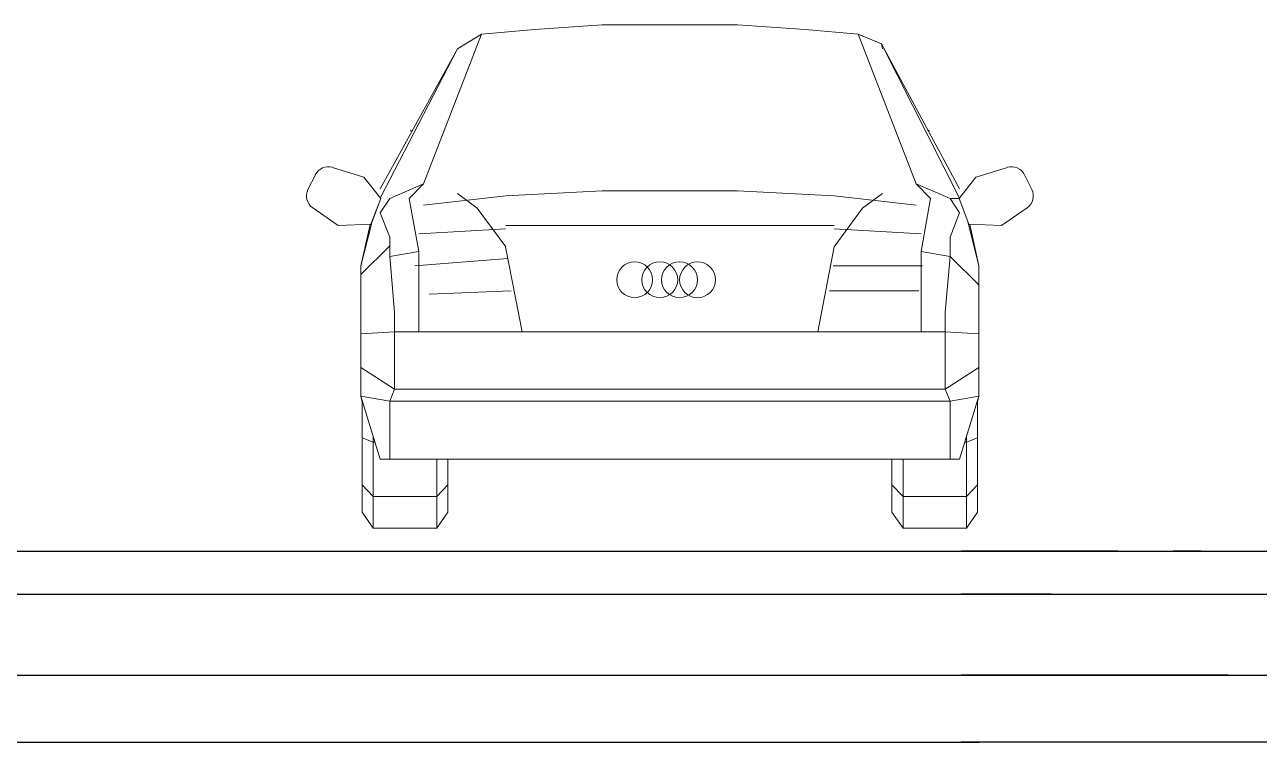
# Model space of a CAD drawing. Extents: x -1568 to -728, y -1287 to -990.
# Drawn here: x -1318.58 to -1295.65, y -1100.71 to -1087.37 of the extents above; entities that cross this region are included whole.
import ezdxf

# ---------------------------------------------------------------- set-up
doc = ezdxf.new("R2010")
doc.units = 0
doc.header["$LTSCALE"] = 5
doc.layers.get('0').update_dxf_attribs({"linetype": 'CONTINUOUS'})
doc.layers.add('车人', color=7, linetype='CONTINUOUS', lineweight=9)

# ---------------------------------------------------------------- blocks, each defined once
blk = doc.blocks.new('car')
at = {"layer": '车人', "color": 143}
for p, q in [((-0.8741, 2.2935), (-1.1435, 1.5984)), ((-0.9865, 2.2258), (-0.8747, 2.2935)), ((-0.8747, 2.2935), (-0.6279, 2.3156)), ((-0.314, 2.3381), (-0.6279, 2.3156)), ((-0.314, 2.3381), (0.314, 2.3381)), ((0.314, 2.3381), (0.6279, 2.3156)), ((0.8741, 2.2935), (0.6279, 2.3156)), ((0.9818, 2.2484), (0.8741, 2.2935)), ((0.8741, 2.2935), (1.1435, 1.5984)), ((0.9865, 2.2258), (0.9818, 2.2484)), ((1.3445, 1.533), (0.9818, 2.2484)), ((1.3451, 1.5758), (0.9818, 2.2484)), ((-1.3451, 1.5758), (-0.9865, 2.2258)), ((-1.3445, 1.533), (-0.9865, 2.2258)), ((-1.2014, 1.8483), (-1.2042, 1.8428)), ((1.2014, 1.8483), (1.2042, 1.8428)), ((-1.4206, 1.6299), (-1.5667, 1.6754)), ((1.4206, 1.6299), (1.5667, 1.6754)), ((-1.6462, 1.6413), (-1.6805, 1.5722)), ((-1.3427, 1.5312), (-1.4206, 1.6299)), ((1.3427, 1.5312), (1.4206, 1.6299)), ((1.6462, 1.6413), (1.6805, 1.5722)), ((-1.1435, 1.5984), (-1.3005, 1.5312)), ((-1.2107, 1.5312), (-1.1435, 1.5984)), ((-0.8943, 1.486), (-0.9865, 1.5532)), ((-0.7623, 1.5436), (-0.314, 1.5662)), ((0.314, 1.5662), (-0.314, 1.5662)), ((0.7623, 1.5436), (0.314, 1.5662)), ((0.8943, 1.486), (0.9865, 1.5532)), ((1.2107, 1.5312), (1.1435, 1.5984)), ((1.1435, 1.5984), (1.3005, 1.5312)), ((-1.3879, 1.4111), (-1.3427, 1.5312)), ((-1.3427, 1.5312), (-1.3873, 1.4111)), ((-1.3457, 1.4634), (-1.3005, 1.5312)), ((-1.1661, 1.2844), (-1.2107, 1.5312)), ((-1.1435, 1.499), (-0.7623, 1.5436)), ((1.1435, 1.499), (0.7623, 1.5436)), ((1.2107, 1.5312), (1.1661, 1.2844)), ((1.3451, 1.4634), (1.3005, 1.5312)), ((1.3427, 1.5312), (1.3005, 1.5312)), ((1.3427, 1.5312), (1.3873, 1.4111)), ((-1.6585, 1.4878), (-1.5395, 1.4057)), ((-1.3457, 1.4634), (-1.3005, 1.3516)), ((-0.7623, 1.3064), (-0.8943, 1.486)), ((0.7623, 1.3064), (0.8943, 1.486)), ((1.3005, 1.3516), (1.3451, 1.4634)), ((1.6585, 1.4878), (1.5395, 1.4057)), ((-1.3873, 1.4111), (-1.5395, 1.4057)), ((-1.3831, 1.4236), (-1.4355, 1.2172)), ((-1.3921, 1.4105), (-1.4355, 1.2172)), ((-1.1661, 1.3673), (-0.7623, 1.3893)), ((-0.7623, 1.4058), (0.7623, 1.4058)), ((1.1661, 1.3673), (0.7623, 1.3893)), ((1.4349, 1.2172), (1.3826, 1.4236)), ((1.3873, 1.4111), (1.5395, 1.4057)), ((1.3921, 1.4105), (1.4349, 1.2172)), ((-1.3005, 1.3516), (-1.3005, 1.2618)), ((1.3005, 1.2618), (1.3005, 1.3516)), ((-1.3005, 1.3115), (-1.4355, 1.1771)), ((-1.3005, 1.2618), (-1.1661, 1.2844)), ((-1.3005, 1.2618), (-1.2785, 1.0032)), ((-1.1661, 1.2865), (-1.1661, 0.9118)), ((-0.6867, 0.9118), (-0.7629, 1.3064)), ((0.6861, 0.9118), (0.7623, 1.3064)), ((1.1661, 1.2865), (1.1661, 0.9118)), ((1.3005, 1.2618), (1.1661, 1.2844)), ((1.3005, 1.2618), (1.2779, 1.0032)), ((1.3005, 1.2618), (1.4355, 1.1274)), ((-1.4355, 1.2172), (-1.4355, 0.6119)), ((1.4349, 1.2172), (1.4349, 0.6119)), ((-1.2785, 0.6446), (-1.2785, 1.0032)), ((1.2779, 0.6446), (1.2779, 1.0032)), ((-1.4355, 0.9017), (-1.2785, 0.9118)), ((1.2779, 0.9118), (-1.2785, 0.9118)), ((1.2779, 0.9118), (1.4349, 0.9017)), ((-1.2785, 0.6446), (-1.4355, 0.7454)), ((1.4349, 0.7454), (1.2779, 0.6446)), ((-1.2785, 0.6446), (-1.3005, 0.5893)), ((-1.2785, 0.6446), (1.2779, 0.6446)), ((1.2779, 0.6446), (1.3005, 0.5893)), ((-1.3005, 0.5893), (-1.4355, 0.6119)), ((-1.4355, 0.6119), (-1.4283, 0.5869)), ((-1.4289, 0.5869), (-1.4355, 0.6119)), ((-1.4355, 0.6119), (-1.3457, 0.3199)), ((-1.4289, 0.0743), (-1.4289, 0.5905)), ((-1.3005, 0.5893), (-1.3005, 0.3199)), ((-1.3005, 0.5893), (1.3005, 0.5893)), ((1.3005, 0.5893), (1.4349, 0.6119)), ((1.3005, 0.3199), (1.3005, 0.5893)), ((1.4349, 0.6119), (1.3451, 0.3199)), ((1.4349, 0.6119), (1.4283, 0.5869)), ((1.4283, 0.5905), (1.4283, 0.0743)), ((1.4289, 0.5869), (1.4349, 0.6119)), ((-1.4289, 0.4186), (-1.3778, 0.3984)), ((-1.3778, 0), (-1.3778, 0.424)), ((1.3772, 0), (1.3772, 0.424)), ((1.3772, 0.3984), (1.4283, 0.4186)), ((-1.3695, 0.3984), (-1.3778, 0.3984)), ((1.3772, 0.3984), (1.3695, 0.3984)), ((-1.3457, 0.3199), (1.3451, 0.3199)), ((-1.0828, 0.3199), (-1.0828, 0)), ((-1.0317, 0.0743), (-1.0317, 0.3199)), ((1.0311, 0.0743), (1.0311, 0.3199)), ((1.0828, 0), (1.0828, 0.3199)), ((-1.4289, 0.2004), (-1.3778, 0.1457)), ((-1.0317, 0.2004), (-1.0828, 0.1457)), ((1.0311, 0.2004), (1.0828, 0.1457)), ((1.4283, 0.2004), (1.3772, 0.1457)), ((-1.0828, 0.1457), (-1.3778, 0.1457)), ((1.0828, 0.1457), (1.3772, 0.1457)), ((-1.4289, 0.0743), (-1.3778, 0)), ((-1.0828, 0), (-1.0317, 0.0743)), ((1.0828, 0), (1.0311, 0.0743)), ((1.3772, 0), (1.4283, 0.0743)), ((-1.3778, 0), (-1.0828, 0)), ((1.0828, 0), (1.3772, 0))]:
    blk.add_line(p, q, dxfattribs=at)
at = {"layer": '车人', "color": 143, "linetype": 'Continuous'}
for p, q in [((-1.1849, 1.2185), (-0.7532, 1.2516)), ((0.7578, 1.2185), (1.1729, 1.2185)), ((-1.1184, 1.086), (-0.7366, 1.1025)), ((0.7412, 1.1025), (1.1563, 1.1025))]:
    blk.add_line(p, q, dxfattribs=at)
at = {"layer": '车人', "color": 143}
for centre in [(-0.1636, 1.1533), (-0.047, 1.1533), (0.0446, 1.1533), (0.1284, 1.1531)]:
    blk.add_circle(centre, 0.0833, dxfattribs=at)
for centre, start, end in [((-1.5865, 1.6118), 72.69439, 153.67335), ((1.5865, 1.6118), 26.32665, 107.30561), ((-1.6207, 1.5427), 153.67335, 235.42206), ((1.6207, 1.5427), 304.57794, 26.32665)]:
    blk.add_arc(centre, 0.0667, start, end, dxfattribs=at)

msp = doc.modelspace()

# ---------------------------------------------------------------- linework, layer by layer
for p, q in [((-1338.2689, -1097.15885), (-1278.49612, -1097.15885)), ((-1299.5189, -1097.15885), (-1301.17966, -1097.15885)), ((-1298.2689, -1097.15885), (-1299.5189, -1097.15885)), ((-1299.5189, -1097.15885), (-1298.2689, -1097.15885)), ((-1296.72709, -1097.15885), (-1297.24612, -1097.15885)), ((-1338.2689, -1097.95885), (-1279.5189, -1097.95885)), ((-1299.5189, -1097.95885), (-1301.17966, -1097.95885)), ((-1340.27003, -1099.45885), (-1277.47709, -1099.45885)), ((-1338.2689, -1099.45885), (-1298.29071, -1099.45885)), ((-1296.22709, -1099.45885), (-1301.17966, -1099.45885)), ((-1296.22709, -1099.45885), (-1301.17966, -1099.45885)), ((-1301.17966, -1099.45885), (-1301.17966, -1099.45885)), ((-1300.08461, -1099.45885), (-1300.84857, -1099.45885)), ((-1340.27003, -1100.70885), (-1300.84857, -1100.70885)), ((-1277.47709, -1100.70885), (-1301.17966, -1100.70885))]:
    msp.add_line(p, q)
at = {"linetype": 'Continuous'}
msp.add_line((-1298.2689, -1097.15885), (-1298.2689, -1097.15885), dxfattribs=at)

# ---------------------------------------------------------------- block references
at = {"xscale": 3.999999999999773, "yscale": 3.999999999999773, "zscale": 4}
msp.add_blockref('car', (-1306.59285, -1096.72674), dxfattribs=at)

doc.saveas('drawing.dxf')
